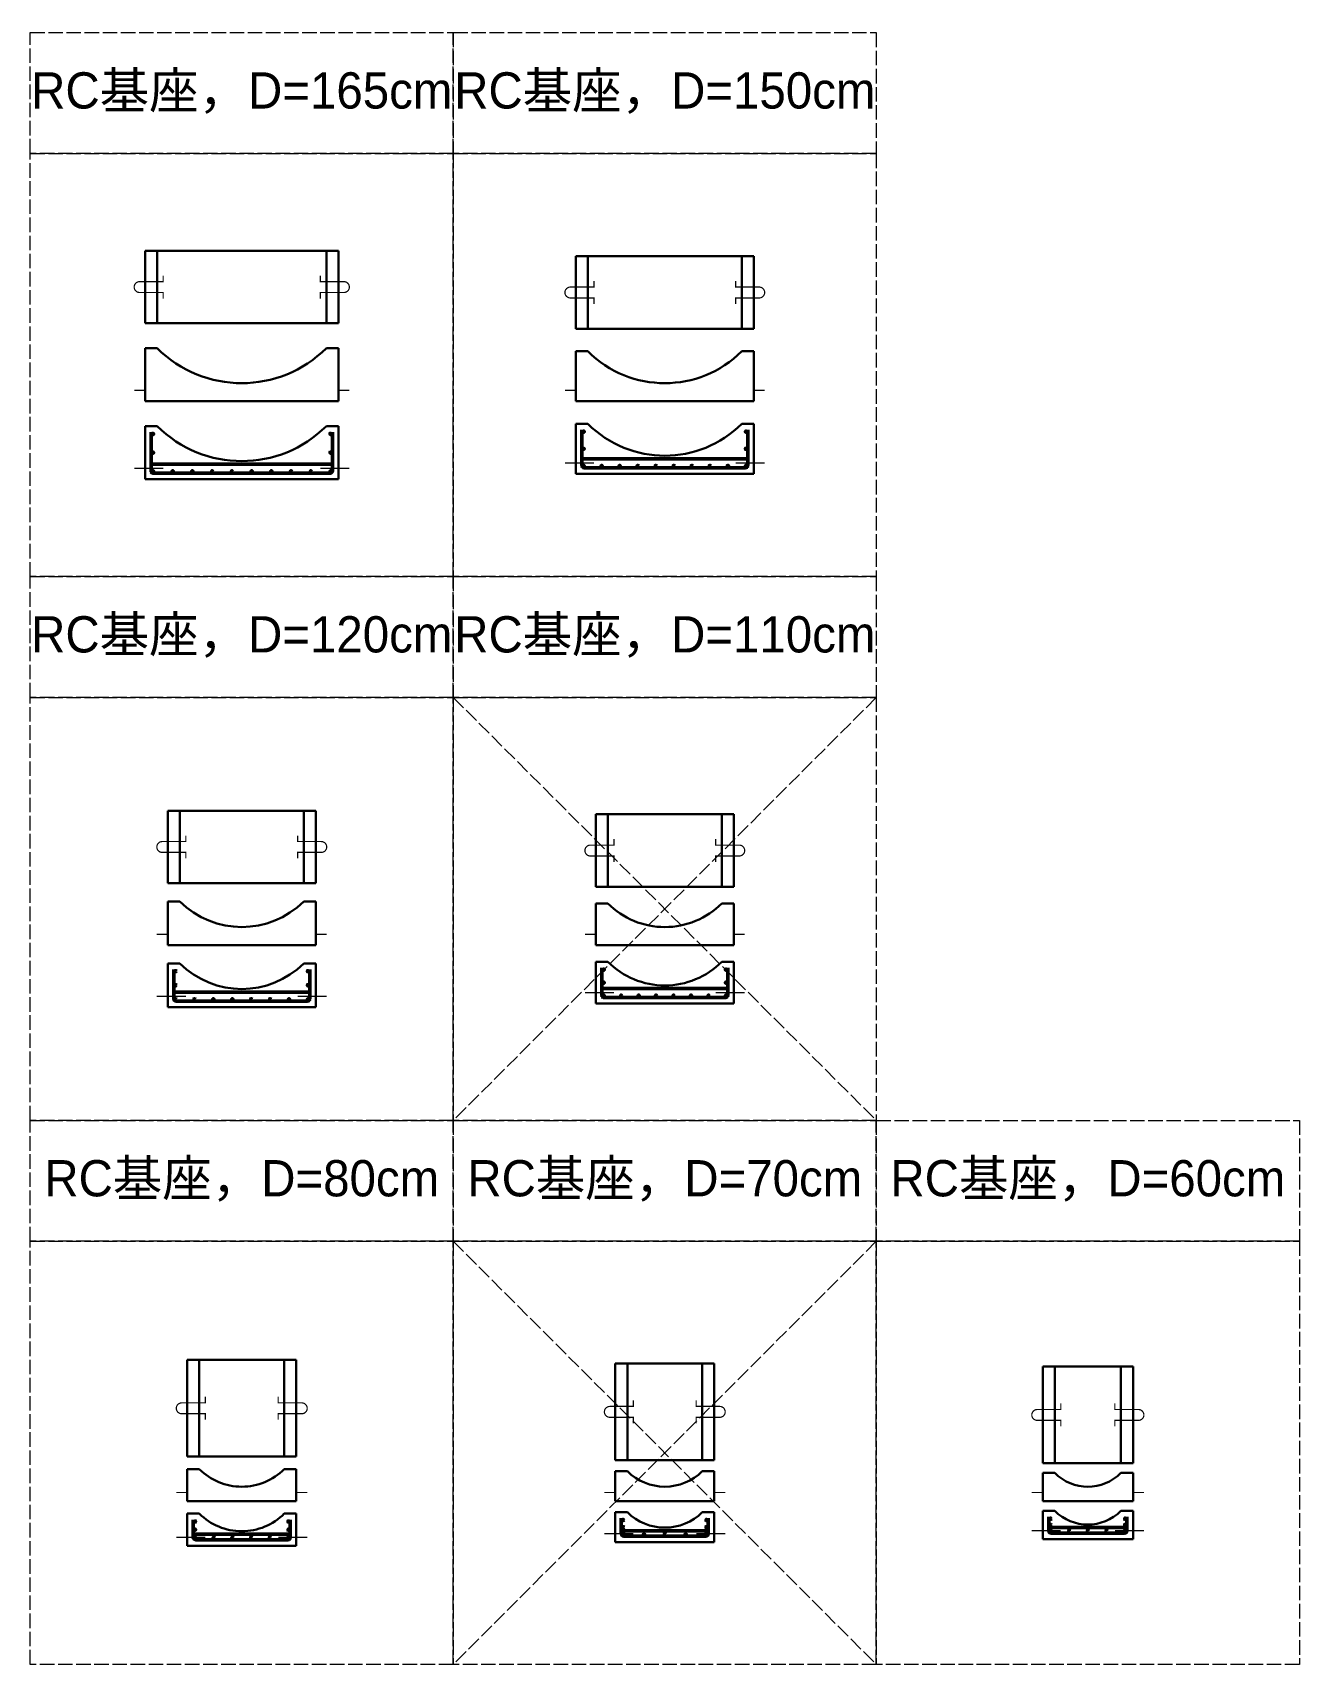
# Model space of a CAD drawing. Extents: x -781 to 13690, y -2778 to 2196.
# Drawn here: x 10392 to 11440, y -297 to 1053 of the extents above; entities that cross this region are included whole.
import ezdxf

# ---------------------------------------------------------------- set-up
doc = ezdxf.new("R2010")
doc.units = 0
doc.header["$MEASUREMENT"] = 0
doc.linetypes.add('ACAD_ISO02W100', pattern=[15, 12, -3])
doc.layers.add('一、4.基本-隱藏', color=9, linetype='ACAD_ISO02W100', lineweight=20, plot=False)
doc.layers.add('二、2.繪圖-施作項目', color=181, linetype='Continuous', lineweight=30)
doc.layers.add('二、5.繪圖-鋼筋', color=60, linetype='Continuous', lineweight=50)
doc.styles.add('註解文字', font='MS PGothic.ttf', dxfattribs={"height": 4})

msp = doc.modelspace()

# ---------------------------------------------------------------- hatches: boundary and pattern name
at = {"layer": '二、5.繪圖-鋼筋'}
h = msp.add_hatch(color=256, dxfattribs=at)
h.dxf.hatch_style = 1
h.paths.add_polyline_path([(10491.995, 720.996, 1), (10490.995, 720.996, 1)])
h = msp.add_hatch(color=256, dxfattribs=at)
h.dxf.hatch_style = 1
h.paths.add_polyline_path([(10638.005, 720.996, -1), (10639.005, 720.996, -1)])
h = msp.add_hatch(color=256, dxfattribs=at)
h.dxf.hatch_style = 1
h.paths.add_polyline_path([(10848.36, 722.86, 1), (10847.36, 722.86, 1)])
h = msp.add_hatch(color=256, dxfattribs=at)
h.dxf.hatch_style = 1
h.paths.add_polyline_path([(10981.64, 722.86, -1), (10982.64, 722.86, -1)])
h = msp.add_hatch(color=256, dxfattribs=at)
h.dxf.hatch_style = 1
h.paths.add_polyline_path([(10491.995, 705.498, 1), (10490.995, 705.498, 1)])
h = msp.add_hatch(color=256, dxfattribs=at)
h.dxf.hatch_style = 1
h.paths.add_polyline_path([(10638.005, 705.498, -1), (10639.005, 705.498, -1)])
h = msp.add_hatch(color=256, dxfattribs=at)
h.dxf.hatch_style = 1
h.paths.add_polyline_path([(10848.36, 708.68, 1), (10847.36, 708.68, 1)])
h = msp.add_hatch(color=256, dxfattribs=at)
h.dxf.hatch_style = 1
h.paths.add_polyline_path([(10981.64, 708.68, -1), (10982.64, 708.68, -1)])
h = msp.add_hatch(color=256, dxfattribs=at)
h.dxf.hatch_style = 1
h.paths.add_polyline_path([(10491.995, 690, 1), (10490.995, 690, 1)])
h = msp.add_hatch(color=256, dxfattribs=at)
h.dxf.hatch_style = 1
h.paths.add_polyline_path([(10508.325, 690, 1), (10507.325, 690, 1)])
h = msp.add_hatch(color=256, dxfattribs=at)
h.dxf.hatch_style = 1
h.paths.add_polyline_path([(10524.655, 690, 1), (10523.655, 690, 1)])
h = msp.add_hatch(color=256, dxfattribs=at)
h.dxf.hatch_style = 1
h.paths.add_polyline_path([(10540.985, 690, 1), (10539.985, 690, 1)])
h = msp.add_hatch(color=256, dxfattribs=at)
h.dxf.hatch_style = 1
h.paths.add_polyline_path([(10557.315, 690, 1), (10556.315, 690, 1)])
h = msp.add_hatch(color=256, dxfattribs=at)
h.dxf.hatch_style = 1
h.paths.add_polyline_path([(10573.645, 690, 1), (10572.645, 690, 1)])
h = msp.add_hatch(color=256, dxfattribs=at)
h.dxf.hatch_style = 1
h.paths.add_polyline_path([(10589.975, 690, 1), (10588.975, 690, 1)])
h = msp.add_hatch(color=256, dxfattribs=at)
h.dxf.hatch_style = 1
h.paths.add_polyline_path([(10606.305, 690, 1), (10605.305, 690, 1)])
h = msp.add_hatch(color=256, dxfattribs=at)
h.dxf.hatch_style = 1
h.paths.add_polyline_path([(10622.635, 690, 1), (10621.635, 690, 1)])
h = msp.add_hatch(color=256, dxfattribs=at)
h.dxf.hatch_style = 1
h.paths.add_polyline_path([(10638.005, 690, -1), (10639.005, 690, -1)])
h = msp.add_hatch(color=256, dxfattribs=at)
h.dxf.hatch_style = 1
h.paths.add_polyline_path([(10848.36, 694.5, 1), (10847.36, 694.5, 1)])
h = msp.add_hatch(color=256, dxfattribs=at)
h.dxf.hatch_style = 1
h.paths.add_polyline_path([(10863.28, 694.5, 1), (10862.28, 694.5, 1)])
h = msp.add_hatch(color=256, dxfattribs=at)
h.dxf.hatch_style = 1
h.paths.add_polyline_path([(10878.2, 694.5, 1), (10877.2, 694.5, 1)])
h = msp.add_hatch(color=256, dxfattribs=at)
h.dxf.hatch_style = 1
h.paths.add_polyline_path([(10893.12, 694.5, 1), (10892.12, 694.5, 1)])
h = msp.add_hatch(color=256, dxfattribs=at)
h.dxf.hatch_style = 1
h.paths.add_polyline_path([(10908.04, 694.5, 1), (10907.04, 694.5, 1)])
h = msp.add_hatch(color=256, dxfattribs=at)
h.dxf.hatch_style = 1
h.paths.add_polyline_path([(10922.96, 694.5, 1), (10921.96, 694.5, 1)])
h = msp.add_hatch(color=256, dxfattribs=at)
h.dxf.hatch_style = 1
h.paths.add_polyline_path([(10937.88, 694.5, 1), (10936.88, 694.5, 1)])
h = msp.add_hatch(color=256, dxfattribs=at)
h.dxf.hatch_style = 1
h.paths.add_polyline_path([(10952.8, 694.5, 1), (10951.8, 694.5, 1)])
h = msp.add_hatch(color=256, dxfattribs=at)
h.dxf.hatch_style = 1
h.paths.add_polyline_path([(10967.72, 694.5, 1), (10966.72, 694.5, 1)])
h = msp.add_hatch(color=256, dxfattribs=at)
h.dxf.hatch_style = 1
h.paths.add_polyline_path([(10981.64, 694.5, -1), (10982.64, 694.5, -1)])
h = msp.add_hatch(color=256, dxfattribs=at)
h.dxf.hatch_style = 1
h.paths.add_polyline_path([(10510.735, 276.48, 1), (10509.735, 276.48, 1)])
h = msp.add_hatch(color=256, dxfattribs=at)
h.dxf.hatch_style = 1
h.paths.add_polyline_path([(10620.265, 276.48, 1), (10619.265, 276.48, 1)])
h = msp.add_hatch(color=256, dxfattribs=at)
h.dxf.hatch_style = 1
h.paths.add_polyline_path([(10864.905, 277.71, 1), (10863.905, 277.71, 1)])
h = msp.add_hatch(color=256, dxfattribs=at)
h.dxf.hatch_style = 1
h.paths.add_polyline_path([(10966.095, 277.71, 1), (10965.095, 277.71, 1)])
h = msp.add_hatch(color=256, dxfattribs=at)
h.dxf.hatch_style = 1
h.paths.add_polyline_path([(10509.735, 264.865, -1), (10510.735, 264.865, -1)])
h = msp.add_hatch(color=256, dxfattribs=at)
h.dxf.hatch_style = 1
h.paths.add_polyline_path([(10620.265, 264.865, 1), (10619.265, 264.865, 1)])
h = msp.add_hatch(color=256, dxfattribs=at)
h.dxf.hatch_style = 1
h.paths.add_polyline_path([(10864.905, 266.955, 1), (10863.905, 266.955, 1)])
h = msp.add_hatch(color=256, dxfattribs=at)
h.dxf.hatch_style = 1
h.paths.add_polyline_path([(10864.905, 256.2, 1), (10863.905, 256.2, 1)])
h = msp.add_hatch(color=256, dxfattribs=at)
h.dxf.hatch_style = 1
h.paths.add_polyline_path([(10879.365, 256.2, 1), (10878.365, 256.2, 1)])
h = msp.add_hatch(color=256, dxfattribs=at)
h.dxf.hatch_style = 1
h.paths.add_polyline_path([(10893.825, 256.2, 1), (10892.825, 256.2, 1)])
h = msp.add_hatch(color=256, dxfattribs=at)
h.dxf.hatch_style = 1
h.paths.add_polyline_path([(10908.285, 256.2, 1), (10907.285, 256.2, 1)])
h = msp.add_hatch(color=256, dxfattribs=at)
h.dxf.hatch_style = 1
h.paths.add_polyline_path([(10922.745, 256.2, 1), (10921.745, 256.2, 1)])
h = msp.add_hatch(color=256, dxfattribs=at)
h.dxf.hatch_style = 1
h.paths.add_polyline_path([(10937.205, 256.2, 1), (10936.205, 256.2, 1)])
h = msp.add_hatch(color=256, dxfattribs=at)
h.dxf.hatch_style = 1
h.paths.add_polyline_path([(10951.665, 256.2, 1), (10950.665, 256.2, 1)])
h = msp.add_hatch(color=256, dxfattribs=at)
h.dxf.hatch_style = 1
h.paths.add_polyline_path([(10966.095, 266.955, 1), (10965.095, 266.955, 1)])
h = msp.add_hatch(color=256, dxfattribs=at)
h.dxf.hatch_style = 1
h.paths.add_polyline_path([(10966.095, 256.2, 1), (10965.095, 256.2, 1)])
h = msp.add_hatch(color=256, dxfattribs=at)
h.dxf.hatch_style = 1
h.paths.add_polyline_path([(10510.735, 253.25, 1), (10509.735, 253.25, 1)])
h = msp.add_hatch(color=256, dxfattribs=at)
h.dxf.hatch_style = 1
h.paths.add_polyline_path([(10526.385, 253.25, 1), (10525.385, 253.25, 1)])
h = msp.add_hatch(color=256, dxfattribs=at)
h.dxf.hatch_style = 1
h.paths.add_polyline_path([(10542.035, 253.25, 1), (10541.035, 253.25, 1)])
h = msp.add_hatch(color=256, dxfattribs=at)
h.dxf.hatch_style = 1
h.paths.add_polyline_path([(10557.685, 253.25, 1), (10556.685, 253.25, 1)])
h = msp.add_hatch(color=256, dxfattribs=at)
h.dxf.hatch_style = 1
h.paths.add_polyline_path([(10573.335, 253.25, 1), (10572.335, 253.25, 1)])
h = msp.add_hatch(color=256, dxfattribs=at)
h.dxf.hatch_style = 1
h.paths.add_polyline_path([(10588.985, 253.25, 1), (10587.985, 253.25, 1)])
h = msp.add_hatch(color=256, dxfattribs=at)
h.dxf.hatch_style = 1
h.paths.add_polyline_path([(10604.635, 253.25, 1), (10603.635, 253.25, 1)])
h = msp.add_hatch(color=256, dxfattribs=at)
h.dxf.hatch_style = 1
h.paths.add_polyline_path([(10620.265, 253.25, 1), (10619.265, 253.25, 1)])
h = msp.add_hatch(color=256, dxfattribs=at)
h.dxf.hatch_style = 1
h.paths.add_polyline_path([(10526.855, -178.79, 1), (10525.855, -178.79, 1)])
h = msp.add_hatch(color=256, dxfattribs=at)
h.dxf.hatch_style = 1
h.paths.add_polyline_path([(10526.855, -185.57, 1), (10525.855, -185.57, 1)])
h = msp.add_hatch(color=256, dxfattribs=at)
h.dxf.hatch_style = 1
h.paths.add_polyline_path([(10604.145, -178.79, 1), (10603.145, -178.79, 1)])
h = msp.add_hatch(color=256, dxfattribs=at)
h.dxf.hatch_style = 1
h.paths.add_polyline_path([(10604.145, -185.57, 1), (10603.145, -185.57, 1)])
h = msp.add_hatch(color=256, dxfattribs=at)
h.dxf.hatch_style = 1
h.paths.add_polyline_path([(10881.03, -177.57, 1), (10880.03, -177.57, 1)])
h = msp.add_hatch(color=256, dxfattribs=at)
h.dxf.hatch_style = 1
h.paths.add_polyline_path([(10881.03, -183.485, 1), (10880.03, -183.485, 1)])
h = msp.add_hatch(color=256, dxfattribs=at)
h.dxf.hatch_style = 1
h.paths.add_polyline_path([(10881.03, -189.4, 1), (10880.03, -189.4, 1)])
h = msp.add_hatch(color=256, dxfattribs=at)
h.dxf.hatch_style = 1
h.paths.add_polyline_path([(10898.27, -189.4, 1), (10897.27, -189.4, 1)])
h = msp.add_hatch(color=256, dxfattribs=at)
h.dxf.hatch_style = 1
h.paths.add_polyline_path([(10915.5, -189.4, 1), (10914.5, -189.4, 1)])
h = msp.add_hatch(color=256, dxfattribs=at)
h.dxf.hatch_style = 1
h.paths.add_polyline_path([(10932.75, -189.4, 1), (10931.75, -189.4, 1)])
h = msp.add_hatch(color=256, dxfattribs=at)
h.dxf.hatch_style = 1
h.paths.add_polyline_path([(10949.97, -177.57, 1), (10948.97, -177.57, 1)])
h = msp.add_hatch(color=256, dxfattribs=at)
h.dxf.hatch_style = 1
h.paths.add_polyline_path([(10949.97, -183.485, 1), (10948.97, -183.485, 1)])
h = msp.add_hatch(color=256, dxfattribs=at)
h.dxf.hatch_style = 1
h.paths.add_polyline_path([(10949.97, -189.4, 1), (10948.97, -189.4, 1)])
h = msp.add_hatch(color=256, dxfattribs=at)
h.dxf.hatch_style = 1
h.paths.add_polyline_path([(11234.635, -176.52, 1), (11233.635, -176.52, 1)])
h = msp.add_hatch(color=256, dxfattribs=at)
h.dxf.hatch_style = 1
h.paths.add_polyline_path([(11234.635, -181.685, 1), (11233.635, -181.685, 1)])
h = msp.add_hatch(color=256, dxfattribs=at)
h.dxf.hatch_style = 1
h.paths.add_polyline_path([(11234.635, -186.85, 1), (11233.635, -186.85, 1)])
h = msp.add_hatch(color=256, dxfattribs=at)
h.dxf.hatch_style = 1
h.paths.add_polyline_path([(11250.065, -186.85, 1), (11249.065, -186.85, 1)])
h = msp.add_hatch(color=256, dxfattribs=at)
h.dxf.hatch_style = 1
h.paths.add_polyline_path([(11265.495, -186.85, 1), (11264.495, -186.85, 1)])
h = msp.add_hatch(color=256, dxfattribs=at)
h.dxf.hatch_style = 1
h.paths.add_polyline_path([(11280.925, -186.85, 1), (11279.925, -186.85, 1)])
h = msp.add_hatch(color=256, dxfattribs=at)
h.dxf.hatch_style = 1
h.paths.add_polyline_path([(11296.365, -176.52, 1), (11295.365, -176.52, 1)])
h = msp.add_hatch(color=256, dxfattribs=at)
h.dxf.hatch_style = 1
h.paths.add_polyline_path([(11296.365, -181.685, 1), (11295.365, -181.685, 1)])
h = msp.add_hatch(color=256, dxfattribs=at)
h.dxf.hatch_style = 1
h.paths.add_polyline_path([(11296.365, -186.85, 1), (11295.365, -186.85, 1)])
h = msp.add_hatch(color=256, dxfattribs=at)
h.dxf.hatch_style = 1
h.paths.add_polyline_path([(10526.855, -192.35, 1), (10525.855, -192.35, 1)])
h = msp.add_hatch(color=256, dxfattribs=at)
h.dxf.hatch_style = 1
h.paths.add_polyline_path([(10542.315, -192.35, 1), (10541.315, -192.35, 1)])
h = msp.add_hatch(color=256, dxfattribs=at)
h.dxf.hatch_style = 1
h.paths.add_polyline_path([(10557.775, -192.35, 1), (10556.775, -192.35, 1)])
h = msp.add_hatch(color=256, dxfattribs=at)
h.dxf.hatch_style = 1
h.paths.add_polyline_path([(10573.235, -192.35, 1), (10572.235, -192.35, 1)])
h = msp.add_hatch(color=256, dxfattribs=at)
h.dxf.hatch_style = 1
h.paths.add_polyline_path([(10588.695, -192.35, 1), (10587.695, -192.35, 1)])
h = msp.add_hatch(color=256, dxfattribs=at)
h.dxf.hatch_style = 1
h.paths.add_polyline_path([(10604.145, -192.35, 1), (10603.145, -192.35, 1)])

# ---------------------------------------------------------------- linework, layer by layer
at = {"layer": '一、4.基本-隱藏'}
for points in [[(10390, 1053), (10740, 1053), (10740, 953), (10390, 953)], [(10740, 1053), (11090, 1053), (11090, 953), (10740, 953)], [(10390, 953), (10740, 953), (10740, 603), (10390, 603)], [(10740, 953), (11090, 953), (11090, 603), (10740, 603)], [(10390, 603), (10740, 603), (10740, 503), (10390, 503)], [(10740, 603), (11090, 603), (11090, 503), (10740, 503)], [(10390, 503), (10740, 503), (10740, 153), (10390, 153)], [(10740, 503), (11090, 503), (11090, 153), (10740, 153)], [(10390, 153), (10740, 153), (10740, 53), (10390, 53)], [(10740, 153), (11090, 153), (11090, 53), (10740, 53)], [(11090, 153), (11440, 153), (11440, 53), (11090, 53)], [(10390, 53), (10740, 53), (10740, -297), (10390, -297)], [(10740, 53), (11090, 53), (11090, -297), (10740, -297)], [(11090, 53), (11440, 53), (11440, -297), (11090, -297)]]:
    msp.add_lwpolyline(points, close=True, dxfattribs=at)
for points in [[(10740, 503), (11090, 153)], [(11090, 503), (10740, 153)], [(10740, 53), (11090, -297)], [(11090, 53), (10740, -297)]]:
    msp.add_lwpolyline(points, dxfattribs=at)
at = {"layer": '二、2.繪圖-施作項目'}
for points in [[(10494.995, 872.5), (10484.995, 872.5)], [(10484.995, 872.5), (10484.995, 812.5)], [(10494.995, 872.5), (10635.005, 872.5)], [(10494.995, 872.5), (10494.995, 812.5)], [(10635.005, 872.5), (10645.005, 872.5)], [(10635.005, 872.5), (10635.005, 812.5)], [(10645.005, 872.5), (10645.005, 812.5)], [(10851.36, 868), (10841.36, 868)], [(10841.36, 868), (10841.36, 808)], [(10851.36, 868), (10978.64, 868)], [(10851.36, 868), (10851.36, 808)], [(10978.64, 868), (10988.64, 868)], [(10978.64, 868), (10978.64, 808)], [(10988.64, 868), (10988.64, 808)], [(10494.995, 812.5), (10484.995, 812.5)], [(10494.995, 812.5), (10635.005, 812.5)], [(10635.005, 812.5), (10645.005, 812.5)], [(10851.36, 808), (10841.36, 808)], [(10851.36, 808), (10978.64, 808)], [(10978.64, 808), (10988.64, 808)], [(10484.995, 748), (10484.995, 763), (10484.995, 791.996)], [(10494.995, 791.996), (10484.995, 791.996)], [(10635.005, 791.996), (10645.005, 791.996)], [(10645.005, 748), (10645.005, 763), (10645.005, 791.996)], [(10841.36, 748), (10841.36, 763), (10841.36, 789.36)], [(10851.36, 789.36), (10841.36, 789.36)], [(10978.64, 789.36), (10988.64, 789.36)], [(10988.64, 748), (10988.64, 763), (10988.64, 789.36)], [(10494.995, 748), (10484.995, 748)], [(10494.995, 748), (10635.005, 748)], [(10635.005, 748), (10645.005, 748)], [(10851.36, 748), (10841.36, 748)], [(10851.36, 748), (10978.64, 748)], [(10978.64, 748), (10988.64, 748)], [(10841.36, 688), (10841.36, 703), (10841.36, 729.36)], [(10851.36, 729.36), (10841.36, 729.36)], [(10978.64, 729.36), (10988.64, 729.36)], [(10988.64, 688), (10988.64, 703), (10988.64, 729.36)], [(10484.995, 683.5), (10484.995, 698.5), (10484.995, 727.496)], [(10494.995, 727.496), (10484.995, 727.496)], [(10635.005, 727.496), (10645.005, 727.496)], [(10645.005, 683.5), (10645.005, 698.5), (10645.005, 727.496)], [(10494.995, 683.5), (10484.995, 683.5)], [(10494.995, 683.5), (10635.005, 683.5)], [(10635.005, 683.5), (10645.005, 683.5)], [(10851.36, 688), (10841.36, 688)], [(10851.36, 688), (10978.64, 688)], [(10978.64, 688), (10988.64, 688)], [(10503.735, 409.25), (10513.735, 409.25), (10616.265, 409.25), (10626.265, 409.25)], [(10503.735, 409.25), (10503.735, 349.25)], [(10513.735, 409.25), (10513.735, 349.25)], [(10616.265, 409.25), (10616.265, 349.25)], [(10626.265, 409.25), (10626.265, 349.25)], [(10857.905, 406.3), (10867.905, 406.3), (10962.095, 406.3), (10972.095, 406.3)], [(10857.905, 406.3), (10857.905, 346.3)], [(10867.905, 406.3), (10867.905, 346.3)], [(10962.095, 406.3), (10962.095, 346.3)], [(10972.095, 406.3), (10972.095, 346.3)], [(10503.735, 349.25), (10513.735, 349.25), (10616.265, 349.25), (10626.265, 349.25)], [(10857.905, 346.3), (10867.905, 346.3), (10962.095, 346.3), (10972.095, 346.3)], [(10503.735, 298), (10503.735, 313), (10503.735, 334.23)], [(10503.735, 334.23), (10513.735, 334.23), (10513.74, 334.23)], [(10616.26, 334.23), (10616.265, 334.23), (10626.265, 334.23)], [(10626.265, 298), (10626.265, 313), (10626.265, 334.23)], [(10857.905, 298), (10857.905, 313), (10857.905, 332.51)], [(10857.905, 332.51), (10867.903, 332.51)], [(10962.097, 332.51), (10972.095, 332.51)], [(10972.095, 298), (10972.095, 313), (10972.095, 332.51)], [(10503.735, 298), (10513.735, 298), (10616.265, 298), (10626.265, 298)], [(10857.905, 298), (10867.905, 298), (10962.095, 298), (10972.095, 298)], [(10857.905, 249.7), (10857.905, 264.7), (10857.905, 284.21)], [(10857.905, 284.21), (10867.903, 284.21)], [(10962.097, 284.21), (10972.095, 284.21)], [(10972.095, 249.7), (10972.095, 264.7), (10972.095, 284.21)], [(10503.735, 246.75), (10503.735, 261.75), (10503.735, 282.98)], [(10503.735, 282.98), (10513.735, 282.98), (10513.74, 282.98)], [(10616.26, 282.98), (10616.265, 282.98), (10626.265, 282.98)], [(10626.265, 246.75), (10626.265, 261.75), (10626.265, 282.98)], [(10503.735, 246.75), (10513.735, 246.75), (10616.265, 246.75), (10626.265, 246.75)], [(10857.905, 249.7), (10867.905, 249.7), (10962.095, 249.7), (10972.095, 249.7)], [(10519.855, -45.15), (10529.855, -45.15), (10600.145, -45.15), (10610.145, -45.15)], [(10519.855, -45.15), (10519.855, -125.15)], [(10529.855, -45.15), (10529.855, -125.15)], [(10600.145, -45.15), (10600.145, -125.15)], [(10610.145, -45.15), (10610.145, -125.15)], [(10874.03, -48.1), (10884.03, -48.1), (10945.97, -48.1), (10955.97, -48.1)], [(10874.03, -48.1), (10874.03, -128.1)], [(10884.03, -48.1), (10884.03, -128.1)], [(10945.97, -48.1), (10945.97, -128.1)], [(10955.97, -48.1), (10955.97, -128.1)], [(11227.635, -50.65), (11237.635, -50.65), (11292.365, -50.65), (11302.365, -50.65)], [(11227.635, -50.65), (11227.635, -130.65)], [(11237.635, -50.65), (11237.635, -130.65)], [(11292.365, -50.65), (11292.365, -130.65)], [(11302.365, -50.65), (11302.365, -130.65)], [(10519.855, -125.15), (10529.855, -125.15), (10600.145, -125.15), (10610.145, -125.15)], [(10874.03, -128.1), (10884.03, -128.1), (10945.97, -128.1), (10955.97, -128.1)], [(11227.635, -130.65), (11237.635, -130.65), (11292.365, -130.65), (11302.365, -130.65)], [(10519.855, -135.44), (10529.854, -135.44)], [(10519.855, -135.44), (10519.855, -150), (10519.855, -162)], [(10600.146, -135.44), (10610.145, -135.44)], [(10610.145, -135.44), (10610.145, -150), (10610.145, -162)], [(10874.03, -162), (10874.03, -150), (10874.03, -137.17)], [(10874.03, -137.17), (10884.027, -137.17)], [(10945.973, -137.17), (10955.97, -137.17)], [(10955.97, -162), (10955.97, -150), (10955.97, -137.17)], [(11227.635, -162), (11227.635, -150), (11227.635, -138.67)], [(11227.635, -138.67), (11237.635, -138.67), (11237.64, -138.67)], [(11292.36, -138.67), (11292.365, -138.67), (11302.365, -138.67)], [(11302.365, -162), (11302.365, -150), (11302.365, -138.67)], [(10519.855, -162), (10529.855, -162), (10600.145, -162), (10610.145, -162)], [(10874.03, -162), (10884.03, -162), (10945.97, -162), (10955.97, -162)], [(11227.635, -162), (11237.635, -162), (11292.365, -162), (11302.365, -162)], [(10519.855, -172.29), (10529.854, -172.29)], [(10519.855, -172.29), (10519.855, -186.85), (10519.855, -198.85)], [(10600.146, -172.29), (10610.145, -172.29)], [(10610.145, -172.29), (10610.145, -186.85), (10610.145, -198.85)], [(10874.03, -195.9), (10874.03, -183.9), (10874.03, -171.07)], [(10874.03, -171.07), (10884.027, -171.07)], [(10945.973, -171.07), (10955.97, -171.07)], [(10955.97, -195.9), (10955.97, -183.9), (10955.97, -171.07)], [(11227.635, -193.35), (11227.635, -181.35), (11227.635, -170.02)], [(11227.635, -170.02), (11237.635, -170.02), (11237.64, -170.02)], [(11292.36, -170.02), (11292.365, -170.02), (11302.365, -170.02)], [(11302.365, -193.35), (11302.365, -181.35), (11302.365, -170.02)], [(10519.855, -198.85), (10529.855, -198.85), (10600.145, -198.85), (10610.145, -198.85)], [(10874.03, -195.9), (10884.03, -195.9), (10945.97, -195.9), (10955.97, -195.9)], [(11227.635, -193.35), (11237.635, -193.35), (11292.365, -193.35), (11302.365, -193.35)]]:
    msp.add_lwpolyline(points, dxfattribs=at)
for centre, radius, start, end in [((10565, 862), 99, 225.000351, 314.999649), ((10915, 853), 90, 225.000351, 314.999649), ((10915, 793), 90, 225.000351, 314.999649), ((10565, 797.5), 99, 225.000351, 314.999649), ((10565, 385.5), 72.5, 225.005318, 314.994682), ((10915, 379.6), 66.6, 224.995971, 315.004029), ((10915, 331.3), 66.6, 224.995971, 315.004029), ((10565, 334.25), 72.5, 225.005318, 314.994682), ((10565, -100.3), 49.7, 224.994772, 315.005228), ((10915, -106.2), 43.8, 224.997638, 315.002362), ((11265, -111.3), 38.7, 225.010402, 314.989598), ((10565, -137.15), 49.7, 224.994772, 315.005228), ((10915, -140.1), 43.8, 224.997638, 315.002362), ((11265, -142.65), 38.7, 225.010402, 314.989598)]:
    msp.add_arc(centre, radius, start, end, dxfattribs=at)
at = {"layer": '二、5.繪圖-鋼筋', "const_width": 1}
for points in [[(10499.995, 833), (10499.995, 838), (10484.995, 838), (10480.495, 838, -1), (10480.495, 847), (10484.995, 847), (10499.995, 847), (10499.995, 852)], [(10630.005, 833), (10630.005, 838), (10645.005, 838), (10649.505, 838, 1), (10649.505, 847), (10645.005, 847), (10630.005, 847), (10630.005, 852)], [(10856.36, 828.5), (10856.36, 833.5), (10841.36, 833.5), (10836.86, 833.5, -1), (10836.86, 842.5), (10841.36, 842.5), (10856.36, 842.5), (10856.36, 847.5)], [(10973.64, 828.5), (10973.64, 833.5), (10988.64, 833.5), (10993.14, 833.5, 1), (10993.14, 842.5), (10988.64, 842.5), (10973.64, 842.5), (10973.64, 847.5)], [(10518.735, 369.75), (10518.735, 374.75), (10503.735, 374.75), (10499.235, 374.75, -1), (10499.235, 383.75), (10503.735, 383.75), (10518.735, 383.75), (10518.735, 388.75)], [(10611.265, 369.75), (10611.265, 374.75), (10626.265, 374.75), (10630.765, 374.75, 1), (10630.765, 383.75), (10626.265, 383.75), (10611.265, 383.75), (10611.265, 388.75)], [(10872.905, 366.8), (10872.905, 371.8), (10857.905, 371.8), (10853.405, 371.8, -1), (10853.405, 380.8), (10857.905, 380.8), (10872.905, 380.8), (10872.905, 385.8)], [(10957.095, 366.8), (10957.095, 371.8), (10972.095, 371.8), (10976.595, 371.8, 1), (10976.595, 380.8), (10972.095, 380.8), (10957.095, 380.8), (10957.095, 385.8)], [(10534.855, -94.65), (10534.855, -89.65), (10519.855, -89.65), (10515.355, -89.65, -1), (10515.355, -80.65), (10519.855, -80.65), (10534.855, -80.65), (10534.855, -75.65)], [(10595.145, -94.65), (10595.145, -89.65), (10610.145, -89.65), (10614.645, -89.65, 1), (10614.645, -80.65), (10610.145, -80.65), (10595.145, -80.65), (10595.145, -75.65)], [(10889.03, -97.6), (10889.03, -92.6), (10874.03, -92.6), (10869.53, -92.6, -1), (10869.53, -83.6), (10874.03, -83.6), (10889.03, -83.6), (10889.03, -78.6)], [(10940.97, -97.6), (10940.97, -92.6), (10955.97, -92.6), (10960.47, -92.6, 1), (10960.47, -83.6), (10955.97, -83.6), (10940.97, -83.6), (10940.97, -78.6)], [(11242.635, -100.15), (11242.635, -95.15), (11227.635, -95.15), (11223.135, -95.15, -1), (11223.135, -86.15), (11227.635, -86.15), (11242.635, -86.15), (11242.635, -81.15)], [(11287.365, -100.15), (11287.365, -95.15), (11302.365, -95.15), (11306.865, -95.15, 1), (11306.865, -86.15), (11302.365, -86.15), (11287.365, -86.15), (11287.365, -81.15)]]:
    msp.add_lwpolyline(points, format="xyb", dxfattribs=at)
for points in [[(10484.995, 757), (10475.995, 757)], [(10645.005, 757), (10654.005, 757)], [(10841.36, 757), (10832.36, 757)], [(10988.64, 757), (10997.64, 757)], [(10484.995, 692.5), (10475.995, 692.5)], [(10484.995, 692.5), (10499.995, 692.5)], [(10645.005, 692.5), (10630.005, 692.5)], [(10645.005, 692.5), (10654.005, 692.5)], [(10841.36, 697), (10832.36, 697)], [(10841.36, 697), (10856.36, 697)], [(10988.64, 697), (10973.64, 697)], [(10988.64, 697), (10997.64, 697)], [(10503.735, 307), (10494.735, 307)], [(10626.265, 307), (10635.265, 307)], [(10857.905, 307), (10848.905, 307)], [(10972.095, 307), (10981.095, 307)], [(10857.905, 258.7), (10848.905, 258.7)], [(10857.905, 258.7), (10872.905, 258.7)], [(10972.095, 258.7), (10957.095, 258.7)], [(10972.095, 258.7), (10981.095, 258.7)], [(10503.735, 255.75), (10494.735, 255.75)], [(10503.735, 255.75), (10518.735, 255.75)], [(10626.265, 255.75), (10611.265, 255.75)], [(10626.265, 255.75), (10635.265, 255.75)], [(10519.855, -154.831), (10510.855, -154.831)], [(10610.145, -154.831), (10619.145, -154.831)], [(10874.03, -154.831), (10865.03, -154.831)], [(10955.97, -154.831), (10964.97, -154.831)], [(11227.635, -154.831), (11218.635, -154.831)], [(11302.365, -154.831), (11311.365, -154.831)], [(10874.03, -188.9), (10865.03, -188.9)], [(10874.03, -188.9), (10889.03, -188.9)], [(10955.97, -188.9), (10940.97, -188.9)], [(10955.97, -188.9), (10964.97, -188.9)], [(11227.635, -186.35), (11218.635, -186.35)], [(11227.635, -186.35), (11242.635, -186.35)], [(11302.365, -186.35), (11287.365, -186.35)], [(11302.365, -186.35), (11311.365, -186.35)], [(10519.855, -191.85), (10510.855, -191.85)], [(10519.855, -191.85), (10534.855, -191.85)], [(10610.145, -191.85), (10595.145, -191.85)], [(10610.145, -191.85), (10619.145, -191.85)]]:
    msp.add_lwpolyline(points, dxfattribs=at)
at = {"layer": '二、5.繪圖-鋼筋'}
for points in [[(10489.995, 722.496), (10489.995, 698.5), (10489.995, 690.5, 0.41421356), (10491.995, 688.5), (10494.995, 688.5), (10635.005, 688.5), (10638.005, 688.5, 0.41421356), (10640.005, 690.5), (10640.005, 698.5), (10640.005, 722.496)], [(10846.36, 724.36), (10846.36, 703), (10846.36, 695, 0.41421356), (10848.36, 693), (10851.36, 693), (10978.64, 693), (10981.64, 693, 0.41421356), (10983.64, 695), (10983.64, 703), (10983.64, 724.36)], [(10508.735, 277.98), (10508.735, 261.75), (10508.735, 253.75, 0.41421356), (10510.735, 251.75), (10513.735, 251.75), (10616.265, 251.75), (10619.265, 251.75, 0.41421356), (10621.265, 253.75), (10621.265, 261.75), (10621.265, 277.98)], [(10862.905, 279.21), (10862.905, 264.7), (10862.905, 256.7, 0.41421356), (10864.905, 254.7), (10867.905, 254.7), (10962.095, 254.7), (10965.095, 254.7, 0.41421356), (10967.095, 256.7), (10967.095, 264.7), (10967.095, 279.21)], [(11232.635, -175.02), (11232.635, -181.35), (11232.635, -186.35, 0.41421356), (11234.635, -188.35), (11237.635, -188.35), (11292.365, -188.35), (11295.365, -188.35, 0.41421356), (11297.365, -186.35), (11297.365, -181.35), (11297.365, -175.02)], [(10605.145, -177.29), (10605.145, -186.85), (10605.145, -191.85, -0.41421356), (10603.145, -193.85), (10600.145, -193.85), (10529.855, -193.85), (10526.855, -193.85, -0.41421356), (10524.855, -191.85), (10524.855, -186.85), (10524.855, -177.29)], [(10879.03, -176.07), (10879.03, -183.9), (10879.03, -188.9, 0.41421356), (10881.03, -190.9), (10884.03, -190.9), (10945.97, -190.9), (10948.97, -190.9, 0.41421356), (10950.97, -188.9), (10950.97, -183.9), (10950.97, -176.07)]]:
    msp.add_lwpolyline(points, format="xyb", dxfattribs=at)
for points in [[(10491.495, 696), (10638.505, 696)], [(10847.86, 700.5), (10982.14, 700.5)], [(10510.235, 259.25), (10513.735, 259.25), (10616.265, 259.25), (10619.765, 259.25)], [(10864.405, 262.2), (10867.905, 262.2), (10962.095, 262.2), (10965.595, 262.2)], [(10880.53, -186.4), (10884.03, -186.4), (10945.97, -186.4), (10949.47, -186.4)], [(11234.135, -183.85), (11237.635, -183.85), (11292.365, -183.85), (11295.865, -183.85)], [(10526.355, -189.35), (10529.855, -189.35), (10600.145, -189.35), (10603.645, -189.35)]]:
    msp.add_lwpolyline(points, dxfattribs=at)
for centre in [(10491.495, 720.996), (10638.505, 720.996), (10847.86, 722.86), (10982.14, 722.86), (10491.495, 705.498), (10638.505, 705.498), (10847.86, 708.68), (10982.14, 708.68), (10491.495, 690), (10507.825, 690), (10524.155, 690), (10540.485, 690), (10556.815, 690), (10573.145, 690), (10589.475, 690), (10605.805, 690), (10622.135, 690), (10638.505, 690), (10847.86, 694.5), (10862.78, 694.5), (10877.7, 694.5), (10892.62, 694.5), (10907.54, 694.5), (10922.46, 694.5), (10937.38, 694.5), (10952.3, 694.5), (10967.22, 694.5), (10982.14, 694.5), (10510.235, 276.48), (10619.765, 276.48), (10864.405, 277.71), (10965.595, 277.71), (10510.235, 264.865), (10619.765, 264.865), (10864.405, 266.955), (10864.405, 256.2), (10878.865, 256.2), (10893.325, 256.2), (10907.785, 256.2), (10922.245, 256.2), (10936.705, 256.2), (10951.165, 256.2), (10965.595, 266.955), (10965.595, 256.2), (10510.235, 253.25), (10525.885, 253.25), (10541.535, 253.25), (10557.185, 253.25), (10572.835, 253.25), (10588.485, 253.25), (10604.135, 253.25), (10619.765, 253.25), (10526.355, -178.79), (10526.355, -185.57), (10603.645, -178.79), (10603.645, -185.57), (10880.53, -177.57), (10880.53, -183.485), (10880.53, -189.4), (10897.77, -189.4), (10915, -189.4), (10932.25, -189.4), (10949.47, -177.57), (10949.47, -183.485), (10949.47, -189.4), (11234.135, -176.52), (11234.135, -181.685), (11234.135, -186.85), (11249.565, -186.85), (11264.995, -186.85), (11280.425, -186.85), (11295.865, -176.52), (11295.865, -181.685), (11295.865, -186.85), (10526.355, -192.35), (10541.815, -192.35), (10557.275, -192.35), (10572.735, -192.35), (10588.195, -192.35), (10603.645, -192.35)]:
    msp.add_circle(centre, 0.5, dxfattribs=at)

# ---------------------------------------------------------------- texts
at = {"layer": '一、4.基本-隱藏', "char_height": 30, "attachment_point": 5, "style": '註解文字'}
for s, insert in [('{\\fMS PGothic|b0|i0|c128|p34;RC}基座{\\fMS PGothic|b0|i0|c128|p34;，D=165cm}', (10565, 1003)), ('{\\fMS PGothic|b0|i0|c128|p34;RC}基座{\\fMS PGothic|b0|i0|c128|p34;，D=150cm}', (10915, 1003)), ('{\\fMS PGothic|b0|i0|c128|p34;RC}基座{\\fMS PGothic|b0|i0|c128|p34;，D=120cm}', (10565, 553)), ('{\\fMS PGothic|b0|i0|c128|p34;RC}基座{\\fMS PGothic|b0|i0|c128|p34;，D=110cm}', (10915, 553)), ('{\\fMS PGothic|b0|i0|c128|p34;RC}基座{\\fMS PGothic|b0|i0|c128|p34;，D=80cm}', (10565, 103)), ('{\\fMS PGothic|b0|i0|c128|p34;RC}基座{\\fMS PGothic|b0|i0|c128|p34;，D=70cm}', (10915, 103)), ('{\\fMS PGothic|b0|i0|c128|p34;RC}基座{\\fMS PGothic|b0|i0|c128|p34;，D=60cm}', (11265, 103))]:
    msp.add_mtext_dynamic_manual_height_columns(s, width=437.17722, gutter_width=15, heights=[0], dxfattribs=dict(at, insert=insert))

doc.saveas('drawing.dxf')
